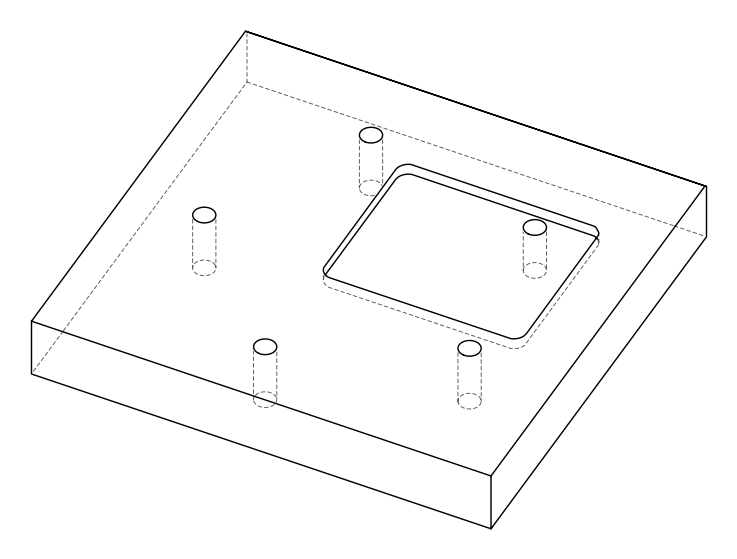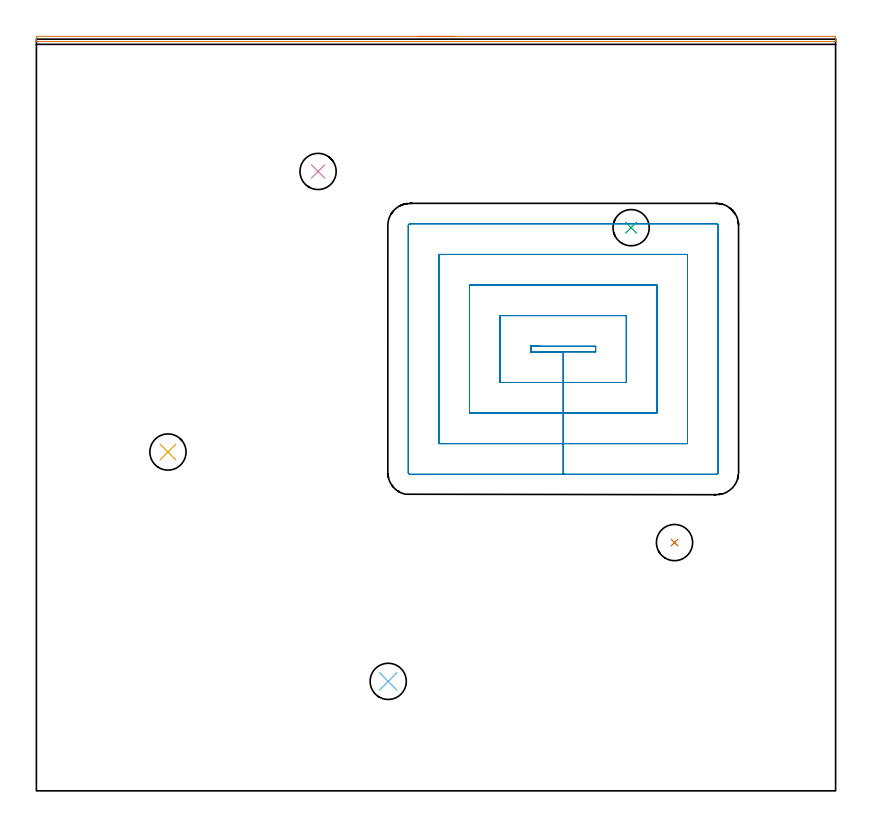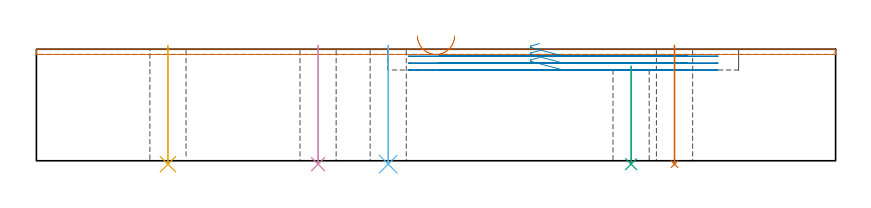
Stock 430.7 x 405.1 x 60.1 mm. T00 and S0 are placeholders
(PLAN: 7 operations, 2 tool changes, 15.8 min)
(1 AREA_MILL | FG_CHAMFER_SURFACE | UGT0205_001 | 3.6 min | 1688 mm3)
(2 MILL_RECTANGULAR_POCKET | POCKET_RECTANGULAR_STRAIGHT | UGT0201_105 | Follow Part, ap 5.5, ae 75% | 10.92 min | 331004 mm3)
(3 INDEXABLE_INSERT_DRILL_THROUGH_HOLE_FROM_SOLID | STEP1HOLE | NXT0302_010 | 0.21 min | 14569 mm3)
(4 INDEXABLE_INSERT_DRILL_THROUGH_HOLE_FROM_SOLID_1 | STEP1HOLE_1 | NXT0302_010 | 0.26 min | 17905 mm3)
(5 INDEXABLE_INSERT_DRILL_THROUGH_HOLE_FROM_SOLID_2 | STEP1HOLE_2 | NXT0302_010 | 0.26 min | 17945 mm3)
(6 INDEXABLE_INSERT_DRILL_THROUGH_HOLE_FROM_SOLID_3 | STEP1HOLE_3 | NXT0302_010 | 0.26 min | 17915 mm3)
(7 INDEXABLE_INSERT_DRILL_THROUGH_HOLE_FROM_SOLID_4 | STEP1HOLE_4 | NXT0302_010 | 0.26 min | 17919 mm3)
(TOOL UGT0205_001 | Chamfer Mill 20 x 3 x 45 deg. | D20 FL50 Z2)
(TOOL UGT0201_105 | End Mill 22 mm | D22 FL25 Z2)
(TOOL NXT0302_010 | Index. Insert Drill 19.5mm [880-D1950L25-05] | D19.5 PA176 FL98 Z2)
(OP 1 AREA_MILL)
G17 G21 G94 G90
T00 M6
G54
G17 G0 G90 X205.35 Y406.6 S1061 M3
G43 Z70.1 H0
Z67.3
G94 G1 X205.388 Z66.428 F250.
X205.502 Z65.564
X205.691 Z64.712
X205.953 Z63.88
X206.287 Z63.074
X206.69 Z62.3
X207.158 Z61.564
X207.69 Z60.872
X208.279 Z60.229
X208.922 Z59.64
X209.614 Z59.109
X210.35 Z58.64
X211.124 Z58.237
X211.93 Z57.903
X212.762 Z57.641
X213.614 Z57.452
X214.478 Z57.338
X215.35 Z57.3
X430.276 Y406.599 Z57.301
X430.698 Y406.591 Z57.305
X430.7 Y406.413 Z57.484
Y405.2 Z58.695
Y404.545 Z59.354
Y404.18 Z59.719
Y403.826 Z60.065
X430.691 Y403.803 Z60.088
X430.535 Y403.8 Z60.1
X0.165
X0.009 Y403.803 Z60.088
X0. Y403.826 Z60.065
Y404.18 Z59.72
Y404.545 Z59.354
Y405.2 Z58.695
Y406.413 Z57.484
X0.002 Y406.591 Z57.305
X0.424 Y406.6 Z57.3
X215.35
X216.222 Z57.338
X217.086 Z57.452
X217.938 Z57.641
X218.77 Z57.903
X219.576 Z58.237
X220.35 Z58.64
X221.086 Z59.109
X221.778 Z59.64
X222.421 Z60.229
X223.01 Z60.872
X223.542 Z61.564
X224.01 Z62.3
X224.413 Z63.074
X224.747 Z63.88
X225.009 Z64.712
X225.198 Z65.564
X225.312 Z66.428
X225.35 Z67.3
G0 Z70.1
M5
M2
(OP 2 MILL_RECTANGULAR_POCKET)
G17 G21 G94 G90
T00 M6
G54
G17 G0 G90 X271.029 Y239.6 S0 M3
G43 Z70.1 H0
Z63.1
G94 G1 X266.4 Z61.86 F250.
Y236.6 Z61.056
X283.9 Z56.367
X301.4 F500.
Y239.6
X266.4
Y236.6
X283.9
Y220.1
X317.9
Y256.1
X249.9
Y220.1
X283.9
Y203.6
X334.4
Y272.6
X233.4
Y203.6
X283.9
Y187.1
X350.9
Y289.1
X216.9
Y187.1
X283.9
Y170.6
X366.4
G3 X367.4 Y171.6 R1.
G1 Y304.6
G3 X366.4 Y305.6 R1.
G1 X201.4
G3 X200.4 Y304.6 R1.
G1 Y171.6
G3 X201.4 Y170.6 R1.
G1 X283.9
X284.9
G0 X271.029 Y239.6 Z59.367
G1 X266.4 Z58.126 F250.
Y236.6 Z57.322
X283.9 Z52.633
X301.4 F500.
Y239.6
X266.4
Y236.6
X283.9
Y220.1
X317.9
Y256.1
X249.9
Y220.1
X283.9
Y203.6
X334.4
Y272.6
X233.4
Y203.6
X283.9
Y187.1
X350.9
Y289.1
X216.9
Y187.1
X283.9
Y170.6
X366.4
G3 X367.4 Y171.6 R1.
G1 Y304.6
G3 X366.4 Y305.6 R1.
G1 X201.4
G3 X200.4 Y304.6 R1.
G1 Y171.6
G3 X201.4 Y170.6 R1.
G1 X283.9
X284.9
G0 X271.029 Y239.6 Z55.633
G1 X266.4 Z54.393 F250.
Y236.6 Z53.589
X283.9 Z48.9
X301.4 F500.
Y239.6
X266.4
Y236.6
X283.9
Y220.1
X317.9
Y256.1
X249.9
Y220.1
X283.9
Y203.6
X334.4
Y272.6
X233.4
Y203.6
X283.9
Y187.1
X350.9
Y289.1
X216.9
Y187.1
X283.9
Y170.6
X366.4
G3 X367.4 Y171.6 R1.
G1 Y304.6
G3 X366.4 Y305.6 R1.
G1 X201.4
G3 X200.4 Y304.6 R1.
G1 Y171.6
G3 X201.4 Y170.6 R1.
G1 X283.9
X284.9
G0 Z70.1
M5
M2
(OP 3 INDEXABLE_INSERT_DRILL_THROUGH_HOLE_FROM_SOLID)
G17 G21 G94 G90
T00 M6
G54
G17 G0 G90 X320.5 Y303.5 S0 M3
G43 Z70.1 H1
G94 G81 G98 Z-1.84 F250. R50.9
G80
M5
M2
(OP 4 INDEXABLE_INSERT_DRILL_THROUGH_HOLE_FROM_SOLID_1)
G17 G21 G94 G90
T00 M6
G54
G17 G0 G90 X151.8 Y333.8 S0 M3
G43 Z70.1 H1
G94 G81 G98 Z-1.84 F250. R62.1
G80
M5
M2
(OP 5 INDEXABLE_INSERT_DRILL_THROUGH_HOLE_FROM_SOLID_2)
G17 G21 G94 G90
T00 M6
G54
G17 G0 G90 X70.9 Y182.6 S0 M3
G43 Z70.1 H1
G94 G81 G98 Z-1.84 F250. R62.1
G80
M5
M2
(OP 6 INDEXABLE_INSERT_DRILL_THROUGH_HOLE_FROM_SOLID_3)
G17 G21 G94 G90
T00 M6
G54
G17 G0 G90 X189.6 Y59. S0 M3
G43 Z70.1 H1
G94 G81 G98 Z-1.84 F250. R62.1
G80
M5
M2
(OP 7 INDEXABLE_INSERT_DRILL_THROUGH_HOLE_FROM_SOLID_4)
G17 G21 G94 G90
T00 M6
G54
G17 G0 G90 X343.9 Y133.8 S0 M3
G43 Z70.1 H1
G94 G81 G98 Z-1.84 F250. R62.1
G80
M5
M2
